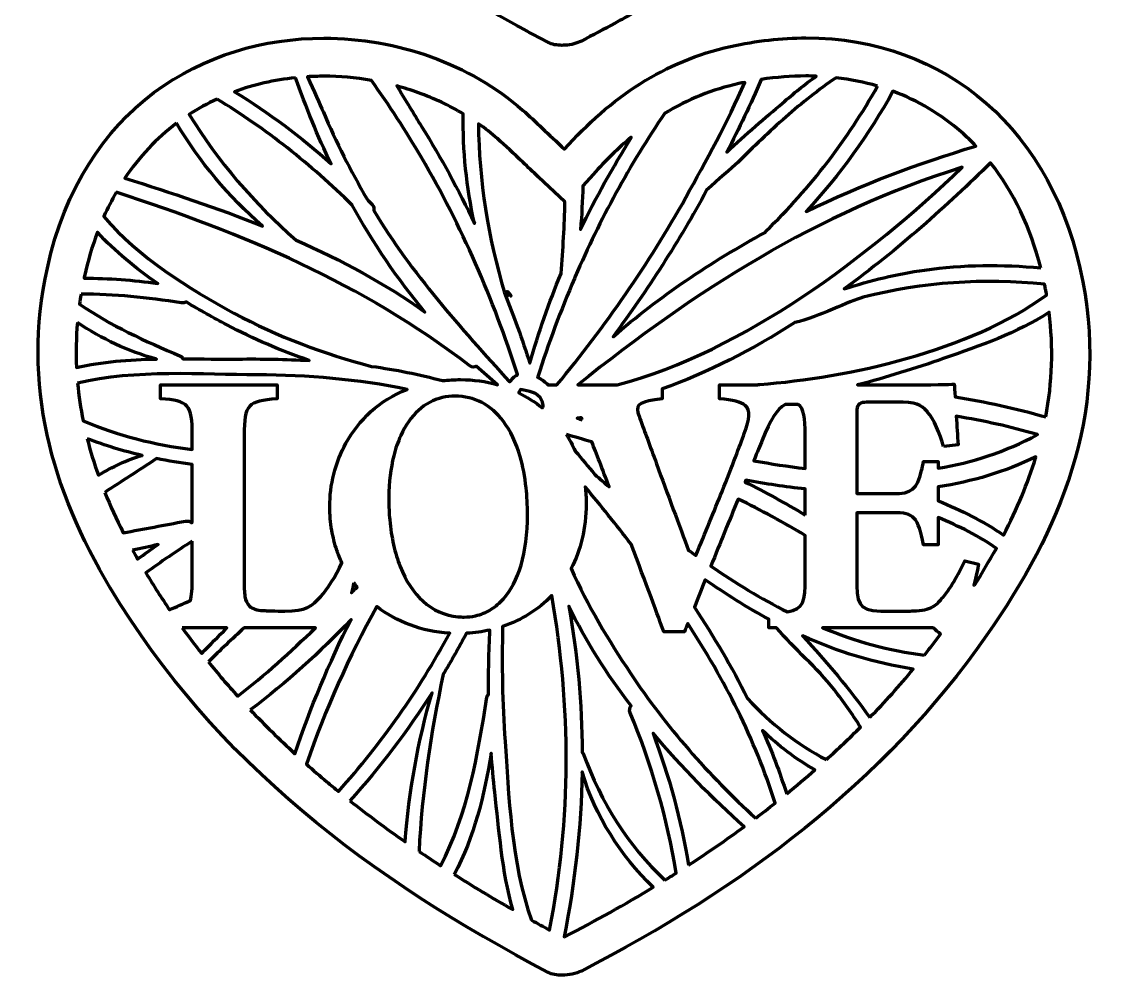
# Model space of a CAD drawing. Extents: x -491 to 5386, y -726 to 879.
# Drawn here: x 2591 to 3508, y -726 to 78 of the extents above; entities that cross this region are included whole.
import ezdxf

# ---------------------------------------------------------------- set-up
doc = ezdxf.new("R2010")
doc.units = 0
doc.header["$MEASUREMENT"] = 0
doc.layers.add('Layer 1', color=7, linetype='Continuous', lineweight=0)

# ---------------------------------------------------------------- blocks, each defined once
blk = doc.blocks.new('Block_3')
at = {"layer": 'Layer 1', "color": 250, "lineweight": 70, "true_color": 0x231f20}
for points, knots in [([(3486.96, -141.17), (3462.78, -13.6), (3371.29, 64.76), (3253.1, 64.76), (3232.58, 64.76), (3211.27, 62.4), (3189.35, 57.52), (3133.85, 45.18), (3088.1, 14.6), (3049.29, -29.24), (3035.45, -16.28), (3024.93, -5.93), (3013.88, 3.82), (2969.84, 42.69), (2908.22, 64.51), (2846.12, 64.51), (2745.01, 64.51), (2642.61, 6.68), (2612.67, -129.48), (2591.04, -227.86), (2616.09, -316.24), (2665.84, -399.45), (2754.11, -547.12), (2886.35, -645.63), (3035.6, -724.11), (3038.7, -725.74), (3042.84, -726.47), (3047.17, -726.47), (3052.98, -726.47), (3059.13, -725.15), (3063.52, -722.88), (3198.11, -653.35), (3318.02, -565.18), (3405.7, -439.6), (3467.92, -350.49), (3508.37, -254.19), (3486.96, -141.17)], [0, 0, 0, 0, 1, 1, 1, 2, 2, 2, 3, 3, 3, 4, 4, 4, 5, 5, 5, 6, 6, 6, 7, 7, 7, 8, 8, 8, 9, 9, 9, 10, 10, 10, 11, 11, 11, 12, 12, 12, 12]), ([(2822.24, 31.14), (2830.92, 6.43), (2840.89, -17.96), (2852.21, -41.68), (2826.97, -18.85), (2799.67, 1.46), (2770.76, 19.31), (2787, 25.31), (2804.26, 29.28), (2822.24, 31.14)], [0, 0, 0, 0, 1, 1, 1, 2, 2, 2, 3, 3, 3, 3]), ([(2846.12, 32.37), (2859.45, 32.37), (2872.94, 31.19), (2886.22, 28.91), (2901.24, 7.82), (2915.38, -13.84), (2928.5, -36.21), (2962.46, -94.11), (2989.28, -155.52), (3009.58, -219.45), (3007.01, -221.04), (3004.8, -223.16), (3002.95, -225.67), (2961.27, -179.69), (2920.58, -134.4), (2888.26, -81.06), (2888.66, -79.36), (2888.38, -77.5), (2886.85, -75.83), (2885.45, -74.3), (2883.95, -72.89), (2882.54, -71.38), (2868.8, -47.7), (2856.45, -23.19), (2845.7, 2), (2842.76, 8.89), (2837.65, 19.69), (2832.23, 31.96), (2836.82, 32.23), (2841.45, 32.37), (2846.12, 32.37)], [0, 0, 0, 0, 1, 1, 1, 2, 2, 2, 3, 3, 3, 4, 4, 4, 5, 5, 5, 6, 6, 6, 7, 7, 7, 8, 8, 8, 9, 9, 9, 10, 10, 10, 10]), ([(3313.66, 24.07), (3288.19, -20.84), (3257.34, -61.7), (3219.39, -98.37), (3219.02, -98.73), (3218.86, -99.14), (3218.6, -99.53), (3172.69, -124.44), (3129.21, -153.69), (3090.24, -187.52), (3119.36, -148.15), (3145.92, -106.98), (3169.3, -63.75), (3178.96, -54.44), (3190.41, -45.58), (3195.63, -40.39), (3208.81, -27.29), (3222.12, -14.31), (3236.11, -2.06), (3249.65, 9.81), (3263.76, 21.01), (3278.52, 31.18), (3290.63, 29.8), (3302.37, 27.42), (3313.66, 24.07)], [0, 0, 0, 0, 1, 1, 1, 2, 2, 2, 3, 3, 3, 4, 4, 4, 5, 5, 5, 6, 6, 6, 7, 7, 7, 8, 8, 8, 8]), ([(3253.1, 32.62), (3256.01, 32.62), (3258.91, 32.56), (3261.79, 32.45), (3252.07, 25.32), (3242.59, 17.75), (3233.32, 9.7), (3219.33, -2.43), (3202.1, -16.46), (3186.3, -31.66), (3196.57, -11.76), (3206.52, 8.74), (3215.28, 29.67), (3228.11, 31.61), (3240.77, 32.62), (3253.1, 32.62)], [0, 0, 0, 0, 1, 1, 1, 2, 2, 2, 3, 3, 3, 4, 4, 4, 5, 5, 5, 5]), ([(2925.9, 18.5), (2939.21, 13.71), (2951.92, 7.7), (2963.69, 0.69), (2963.41, -30.26), (2966.49, -61.24), (2973.22, -91.81), (2959.85, -63.81), (2945.09, -36.46), (2928.59, -9.96), (2922.13, 0.42), (2915.13, 12.11), (2907.61, 24.21), (2913.81, 22.55), (2919.92, 20.65), (2925.9, 18.5)], [0, 0, 0, 0, 1, 1, 1, 2, 2, 2, 3, 3, 3, 4, 4, 4, 5, 5, 5, 5]), ([(3196.33, 26.15), (3198.04, 26.53), (3199.75, 26.87), (3201.45, 27.22), (3186.74, -6.58), (3168.89, -39.23), (3151.72, -69.98), (3120.4, -126.08), (3083.69, -178.64), (3042.84, -228.12), (3042.84, -228.12), (3035.69, -228.12), (3035.69, -228.12), (3035.69, -228.12), (3035.69, -228.3), (3035.69, -228.3), (3033.02, -225.58), (3029.9, -223.26), (3026.6, -221.75), (3026.64, -221.64), (3026.72, -221.58), (3026.76, -221.46), (3035.74, -193.05), (3046.1, -165.32), (3057.7, -138.28), (3058.02, -137.81), (3058.21, -137.24), (3058.4, -136.66), (3079.29, -88.24), (3104.44, -42.15), (3133.96, 1.1), (3153.57, 12.94), (3174.27, 21.25), (3196.33, 26.15)], [0, 0, 0, 0, 1, 1, 1, 2, 2, 2, 3, 3, 3, 4, 4, 4, 5, 5, 5, 6, 6, 6, 7, 7, 7, 8, 8, 8, 9, 9, 9, 10, 10, 10, 11, 11, 11, 11]), ([(3384.14, -14.57), (3388.48, -18.37), (3392.66, -22.38), (3396.67, -26.58), (3348.33, -40.85), (3299.88, -59.22), (3253.29, -81.78), (3281.7, -50.84), (3306.41, -16.97), (3326.56, 19.75), (3347.71, 11.83), (3367.09, 0.33), (3384.14, -14.57)], [0, 0, 0, 0, 1, 1, 1, 2, 2, 2, 3, 3, 3, 4, 4, 4, 4]), ([(2755.94, 13.15), (2797.26, -12), (2835.01, -42.02), (2870.02, -76.31), (2887.72, -108.36), (2908.08, -138.82), (2931.41, -166.68), (2897.81, -142.52), (2860.98, -122.82), (2822.61, -105.92), (2787.17, -74.64), (2756.71, -39.63), (2732.51, 0.2), (2739.99, 5.05), (2747.81, 9.37), (2755.94, 13.15)], [0, 0, 0, 0, 1, 1, 1, 2, 2, 2, 3, 3, 3, 4, 4, 4, 5, 5, 5, 5]), ([(2721.74, -7.33), (2741.35, -39.87), (2765.6, -69.26), (2794.35, -94.1), (2756.14, -78.81), (2716.88, -65.83), (2678.13, -53.67), (2690.21, -35.6), (2704.86, -20.03), (2721.74, -7.33)], [0, 0, 0, 0, 1, 1, 1, 2, 2, 2, 3, 3, 3, 3]), ([(2992.62, -20.27), (2999.54, -26.38), (3006.36, -32.86), (3014.26, -40.36), (3018.37, -44.26), (3022.62, -48.3), (3027.32, -52.7), (3027.32, -52.7), (3049.64, -73.59), (3049.64, -73.59), (3049.2, -93.58), (3048.12, -113.7), (3046.38, -134), (3036.26, -158.66), (3027.42, -183.93), (3020.02, -209.81), (3013.55, -189.74), (3006.41, -169.95), (2998.7, -150.41), (2984.7, -103.59), (2977.06, -55.53), (2976.65, -7.71), (2982.27, -11.67), (2987.62, -15.86), (2992.62, -20.27)], [0, 0, 0, 0, 1, 1, 1, 2, 2, 2, 3, 3, 3, 4, 4, 4, 5, 5, 5, 6, 6, 6, 7, 7, 7, 8, 8, 8, 8]), ([(3073.35, -50.54), (3083.81, -38.72), (3094.58, -28.24), (3105.69, -19.05), (3105.69, -19.21), (3105.71, -19.37), (3105.7, -19.54), (3089.99, -44.52), (3075.55, -70.28), (3062.85, -96.95), (3063.82, -84.74), (3064.45, -72.49), (3064.78, -60.22), (3064.78, -60.22), (3073.35, -50.54), (3073.35, -50.54)], [0, 0, 0, 0, 1, 1, 1, 2, 2, 2, 3, 3, 3, 4, 4, 4, 5, 5, 5, 5]), ([(3093.87, -228.12), (3093.87, -228.12), (3060.51, -228.12), (3060.51, -228.12), (3160.09, -148.16), (3262.22, -83.06), (3385.04, -44.47), (3305.63, -120.25), (3202.01, -199.2), (3093.87, -228.12)], [0, 0, 0, 0, 1, 1, 1, 2, 2, 2, 3, 3, 3, 3]), ([(3451.43, -129.39), (3418.74, -126.36), (3385.94, -126.5), (3353.18, -131.18), (3330.15, -134.47), (3307.38, -139.86), (3285.3, -147.17), (3330.9, -113.9), (3372.83, -76.5), (3408.88, -40.65), (3428.33, -65.29), (3442.74, -95.32), (3451.43, -129.39)], [0, 0, 0, 0, 1, 1, 1, 2, 2, 2, 3, 3, 3, 4, 4, 4, 4]), ([(2670.83, -65.42), (2777.87, -100.5), (2878.23, -142.09), (2969.36, -212.1), (2971.19, -213.5), (2973.2, -213.29), (2974.8, -212.27), (2980.63, -217.62), (2986.56, -222.88), (2992.65, -227.95), (2982.81, -225.17), (2972.36, -223.71), (2961.54, -223.71), (2956.27, -223.71), (2951.18, -224), (2946.27, -224.55), (2926.59, -219.23), (2906.6, -215.26), (2886.4, -212.48), (2846.19, -202.04), (2807.21, -187.49), (2770.19, -167.54), (2732.06, -146.99), (2689.79, -120.63), (2660.38, -85.99), (2663.56, -78.84), (2667.05, -71.99), (2670.83, -65.42)], [0, 0, 0, 0, 1, 1, 1, 2, 2, 2, 3, 3, 3, 4, 4, 4, 5, 5, 5, 6, 6, 6, 7, 7, 7, 8, 8, 8, 9, 9, 9, 9]), ([(2644.06, -136.38), (2646.91, -123.39), (2650.55, -111.01), (2654.94, -99.3), (2669.83, -115.51), (2687.43, -129.89), (2705.9, -142.65), (2685.34, -139.45), (2664.51, -138.09), (2643.69, -138.14), (2643.82, -137.55), (2643.93, -136.97), (2644.06, -136.38)], [0, 0, 0, 0, 1, 1, 1, 2, 2, 2, 3, 3, 3, 4, 4, 4, 4]), ([(3455.38, -147.15), (3455.71, -148.88), (3456.02, -150.62), (3456.31, -152.35), (3391.18, -199.62), (3288.93, -222.18), (3214.06, -227.75), (3213.41, -227.8), (3212.82, -227.93), (3212.27, -228.12), (3212.27, -228.12), (3180.22, -228.12), (3180.22, -228.12), (3180.22, -228.12), (3180.22, -231.34), (3180.22, -231.34), (3180.22, -231.34), (3180.22, -239.8), (3180.22, -239.8), (3191.4, -241), (3198.25, -242.54), (3201.84, -245.55), (3206.78, -249.67), (3205.6, -256.56), (3201.04, -269.14), (3199.16, -274.46), (3196.62, -281.29), (3193.56, -289.27), (3190.32, -297.71), (3186.51, -307.44), (3182.27, -318.05), (3175.69, -334.52), (3168.1, -353.09), (3160.11, -372.21), (3158.08, -370.75), (3156.05, -369.28), (3154.04, -367.8), (3146.64, -348.24), (3136.04, -319.43), (3127, -294.81), (3124.24, -287.28), (3121.62, -280.14), (3119.29, -273.79), (3117.12, -267.89), (3115.2, -262.66), (3113.64, -258.42), (3112.59, -255.68), (3111.77, -253.42), (3111.32, -251.52), (3109.57, -244.22), (3113.34, -242.3), (3131.62, -239.8), (3131.62, -239.8), (3131.75, -234.91), (3131.75, -234.91), (3131.75, -234.91), (3131.85, -231.49), (3131.85, -231.49), (3170.29, -217.84), (3207.91, -198.36), (3243.79, -175.54), (3263.51, -170.91), (3290.07, -157.12), (3301.5, -154.21), (3352, -141.32), (3403.23, -137.93), (3454.59, -143.17), (3454.86, -144.49), (3455.13, -145.82), (3455.38, -147.15)], [0, 0, 0, 0, 1, 1, 1, 2, 2, 2, 3, 3, 3, 4, 4, 4, 5, 5, 5, 6, 6, 6, 7, 7, 7, 8, 8, 8, 9, 9, 9, 10, 10, 10, 11, 11, 11, 12, 12, 12, 13, 13, 13, 14, 14, 14, 15, 15, 15, 16, 16, 16, 17, 17, 17, 18, 18, 18, 19, 19, 19, 20, 20, 20, 21, 21, 21, 22, 22, 22, 23, 23, 23, 23]), ([(2641.11, -151.56), (2669.35, -151.55), (2697.12, -154.38), (2725.51, -158.93), (2727.17, -159.2), (2728.61, -158.8), (2729.82, -158.11), (2741.38, -165.1), (2752.96, -171.55), (2764.16, -177.45), (2786.7, -189.33), (2809.97, -199.38), (2833.82, -207.55), (2813.8, -206.46), (2793.71, -206.13), (2773.67, -206.33), (2759.02, -206.48), (2743.21, -206.15), (2726.94, -206.1), (2726.63, -205.15), (2726.01, -204.28), (2725.03, -203.86), (2694.88, -191.07), (2666.27, -178.03), (2639.79, -160.1), (2640.19, -157.26), (2640.63, -154.41), (2641.11, -151.56)], [0, 0, 0, 0, 1, 1, 1, 2, 2, 2, 3, 3, 3, 4, 4, 4, 5, 5, 5, 6, 6, 6, 7, 7, 7, 8, 8, 8, 9, 9, 9, 9]), ([(3003.45, -153.21), (3003.85, -153.6), (3004.44, -153.03), (3004.07, -152.61), (3004.07, -152.61), (3001.18, -149.37), (3001.18, -149.37), (3000.67, -148.79), (2999.75, -149.67), (3000.31, -150.21), (3000.31, -150.21), (3003.45, -153.21), (3003.45, -153.21)], [0, 0, 0, 0, 1, 1, 1, 2, 2, 2, 3, 3, 3, 4, 4, 4, 4]), ([(3455.6, -255.2), (3430.26, -247.84), (3404.72, -242.32), (3379.02, -238.29), (3378.71, -233.2), (3378.48, -229.31), (3378.38, -227.49), (3373.96, -227.81), (3362.92, -228.12), (3329.79, -228.12), (3329.79, -228.12), (3296.75, -228.12), (3296.75, -228.12), (3321.12, -221.96), (3345.16, -214.19), (3369.11, -205.91), (3400.43, -195.09), (3431.19, -184.38), (3458.45, -166.88), (3462.09, -196.52), (3461.15, -225.75), (3455.6, -255.2)], [0, 0, 0, 0, 1, 1, 1, 2, 2, 2, 3, 3, 3, 4, 4, 4, 5, 5, 5, 6, 6, 6, 7, 7, 7, 7]), ([(2638.04, -175.54), (2658.61, -189.22), (2680.94, -200.12), (2704.79, -206.3), (2681.93, -206.82), (2658.82, -208.54), (2637.28, -213.5), (2636.7, -200.86), (2636.94, -188.23), (2638.04, -175.54)], [0, 0, 0, 0, 1, 1, 1, 2, 2, 2, 3, 3, 3, 3]), ([(2638.21, -226.71), (2686.44, -214.84), (2744.89, -219.54), (2789.6, -219.68), (2832.82, -219.82), (2874.94, -223.45), (2916.34, -231.89), (2892.99, -241.16), (2875.68, -257.57), (2864.78, -277.28), (2860.22, -285.54), (2856.77, -294.38), (2854.48, -303.52), (2852.23, -312.48), (2851.1, -321.73), (2851.1, -330.99), (2851.1, -337.86), (2851.69, -344.53), (2852.81, -350.97), (2853.81, -356.73), (2855.24, -362.29), (2857.08, -367.65), (2858.33, -371.3), (2859.77, -374.86), (2861.39, -378.3), (2855.9, -389.81), (2848.85, -401.13), (2843.53, -406.72), (2835.95, -415.24), (2831.22, -419.03), (2813.23, -419.03), (2811.97, -419.03), (2797.46, -419.03), (2796.82, -418.71), (2796.22, -418.7), (2795.63, -418.68), (2795.07, -418.65), (2789.39, -418.35), (2785.69, -417.12), (2783.29, -414.86), (2781.23, -412.92), (2780.11, -410.23), (2779.52, -406.74), (2778.9, -403.1), (2778.84, -398.59), (2778.84, -393.16), (2778.84, -393.16), (2778.84, -389.25), (2778.84, -389.25), (2778.84, -389.25), (2778.84, -335.1), (2778.84, -335.1), (2778.84, -335.1), (2778.84, -319.79), (2778.84, -319.79), (2778.84, -319.79), (2778.84, -298.14), (2778.84, -298.14), (2778.84, -298.14), (2778.84, -285.44), (2778.84, -285.44), (2778.84, -285.44), (2778.84, -270.72), (2778.84, -270.72), (2778.84, -244.21), (2781.99, -242.01), (2806.61, -239.8), (2806.61, -239.8), (2806.61, -228.12), (2806.61, -228.12), (2806.61, -228.12), (2708.15, -228.12), (2708.15, -228.12), (2708.15, -228.12), (2708.15, -239.8), (2708.15, -239.8), (2731.82, -241.69), (2734.98, -244.21), (2734.98, -270.72), (2734.98, -270.72), (2734.98, -282.65), (2734.98, -282.65), (2703.19, -278.8), (2672.34, -270.94), (2642.93, -258.6), (2640.76, -247.93), (2639.19, -237.31), (2638.21, -226.71)], [0, 0, 0, 0, 1, 1, 1, 2, 2, 2, 3, 3, 3, 4, 4, 4, 5, 5, 5, 6, 6, 6, 7, 7, 7, 8, 8, 8, 9, 9, 9, 10, 10, 10, 11, 11, 11, 12, 12, 12, 13, 13, 13, 14, 14, 14, 15, 15, 15, 16, 16, 16, 17, 17, 17, 18, 18, 18, 19, 19, 19, 20, 20, 20, 21, 21, 21, 22, 22, 22, 23, 23, 23, 24, 24, 24, 25, 25, 25, 26, 26, 26, 27, 27, 27, 28, 28, 28, 29, 29, 29, 29]), ([(3018.03, -337.3), (3018.03, -370.73), (3010.19, -394.52), (2997.78, -408.64), (2994.61, -412.25), (2991.15, -415.23), (2987.44, -417.57), (2983.25, -420.21), (2978.76, -422.04), (2974.03, -423.07), (2971.01, -423.73), (2967.89, -424.08), (2964.7, -424.08), (2962.98, -424.08), (2961.29, -424), (2959.64, -423.85), (2936.3, -421.77), (2919.95, -405.27), (2910.54, -381.45), (2908.3, -375.78), (2906.45, -369.69), (2905, -363.27), (2903.46, -356.52), (2902.37, -349.41), (2901.71, -342.05), (2901.21, -336.49), (2900.96, -330.79), (2900.96, -325), (2900.96, -324.44), (2900.97, -323.91), (2900.98, -323.36), (2901.09, -310.21), (2902.52, -298.42), (2905.08, -288.11), (2906.64, -281.84), (2908.62, -276.13), (2910.97, -270.97), (2918.97, -253.37), (2931.28, -242.37), (2946.09, -238.85), (2949.53, -238.02), (2953.11, -237.59), (2956.81, -237.59), (2973.24, -237.59), (2987.24, -245.11), (2997.7, -259.03), (3003.59, -266.88), (3008.36, -276.77), (3011.79, -288.5), (3014.13, -296.54), (3015.87, -305.42), (3016.9, -315.12), (3017.64, -322.11), (3018.03, -329.51), (3018.03, -337.3)], [0, 0, 0, 0, 1, 1, 1, 2, 2, 2, 3, 3, 3, 4, 4, 4, 5, 5, 5, 6, 6, 6, 7, 7, 7, 8, 8, 8, 9, 9, 9, 10, 10, 10, 11, 11, 11, 12, 12, 12, 13, 13, 13, 14, 14, 14, 15, 15, 15, 16, 16, 16, 17, 17, 17, 18, 18, 18, 18]), ([(3030.94, -246.84), (3030.74, -247.07), (3030.61, -247.31), (3030.53, -247.54), (3024.45, -242.57), (3017.77, -238.3), (3010.62, -234.8), (3010.92, -234.2), (3011.24, -233.6), (3011.58, -233.02), (3011.65, -232.91), (3011.92, -232.52), (3012.26, -232.05), (3019.24, -233.84), (3026.48, -233.67), (3030.24, -241.46), (3031.06, -243.16), (3031.31, -244.87), (3031.23, -246.52), (3031.13, -246.63), (3031.03, -246.74), (3030.94, -246.84)], [0, 0, 0, 0, 1, 1, 1, 2, 2, 2, 3, 3, 3, 4, 4, 4, 5, 5, 5, 6, 6, 6, 7, 7, 7, 7]), ([(3216.19, -274.82), (3223.26, -257.16), (3228.35, -248.92), (3235.61, -244.68), (3239.3, -244.64), (3243, -244.61), (3246.69, -244.61), (3251.32, -248.42), (3252.48, -255.62), (3252.48, -270.41), (3252.48, -270.41), (3252.48, -298.78), (3252.48, -298.78), (3238.06, -297.02), (3223.6, -294.75), (3209.13, -292.16), (3212.07, -284.99), (3214.48, -279.08), (3216.19, -274.82)], [0, 0, 0, 0, 1, 1, 1, 2, 2, 2, 3, 3, 3, 4, 4, 4, 5, 5, 5, 6, 6, 6, 6]), ([(3369.23, -280.19), (3369.23, -280.19), (3381.54, -278.61), (3381.54, -278.61), (3381.05, -271.04), (3380.51, -262.53), (3380.02, -254.61), (3402.99, -258.42), (3425.84, -263.48), (3448.56, -270.04), (3421.24, -284.84), (3393.25, -293.74), (3364.81, -298.41), (3364.81, -298.41), (3364.81, -292.81), (3364.81, -292.81), (3364.81, -292.81), (3352.51, -292.81), (3352.51, -292.81), (3351.92, -295.6), (3351.35, -298.12), (3350.78, -300.38), (3346.76, -316.32), (3342.42, -319.95), (3326.95, -319.95), (3326.95, -319.95), (3315.76, -319.95), (3315.76, -319.95), (3315.76, -319.95), (3296.02, -319.95), (3296.02, -319.95), (3296.02, -319.95), (3296.02, -318.76), (3296.02, -318.76), (3296.02, -318.76), (3296.02, -302.33), (3296.02, -302.33), (3296.02, -302.33), (3296.02, -254), (3296.02, -254), (3296.02, -250.07), (3296.2, -247.49), (3297, -245.81), (3298.39, -242.9), (3301.68, -242.64), (3309.28, -242.64), (3309.28, -242.64), (3329.79, -242.64), (3329.79, -242.64), (3345.88, -242.64), (3349.98, -244.53), (3355.66, -250.84), (3355.72, -250.9), (3355.78, -250.98), (3355.84, -251.04), (3361.14, -256.81), (3366.42, -269.57), (3369.23, -280.19)], [0, 0, 0, 0, 1, 1, 1, 2, 2, 2, 3, 3, 3, 4, 4, 4, 5, 5, 5, 6, 6, 6, 7, 7, 7, 8, 8, 8, 9, 9, 9, 10, 10, 10, 11, 11, 11, 12, 12, 12, 13, 13, 13, 14, 14, 14, 15, 15, 15, 16, 16, 16, 17, 17, 17, 18, 18, 18, 19, 19, 19, 19]), ([(3064.33, -257.53), (3062.86, -257.13), (3061.39, -256.73), (3059.92, -256.34), (3061.11, -256.22), (3062.31, -256.1), (3063.51, -255.98), (3063.78, -256.48), (3064.05, -257), (3064.33, -257.53)], [0, 0, 0, 0, 1, 1, 1, 2, 2, 2, 3, 3, 3, 3]), ([(2646.33, -273.57), (2661.45, -279.33), (2676.92, -284.03), (2692.66, -287.72), (2679.89, -291.42), (2667.52, -297.25), (2655.74, -304.48), (2652.05, -294.13), (2648.92, -283.83), (2646.33, -273.57)], [0, 0, 0, 0, 1, 1, 1, 2, 2, 2, 3, 3, 3, 3]), ([(3050.83, -270.11), (3058.06, -272.08), (3065.26, -274.15), (3072.41, -276.31), (3076.19, -285.96), (3081.34, -299.3), (3087.07, -314.26), (3082.98, -310.78), (3078.9, -307.28), (3074.84, -303.77), (3069.38, -297.14), (3063.89, -290.55), (3058.38, -283.97), (3056.2, -279.11), (3053.68, -274.48), (3050.83, -270.11)], [0, 0, 0, 0, 1, 1, 1, 2, 2, 2, 3, 3, 3, 4, 4, 4, 5, 5, 5, 5]), ([(2661.2, -318.87), (2675.28, -309.47), (2689.87, -300.41), (2704.71, -290.36), (2714.71, -292.36), (2724.81, -293.97), (2734.98, -295.2), (2734.98, -295.2), (2734.98, -344.11), (2734.98, -344.11), (2734.76, -344.24), (2734.54, -344.37), (2734.33, -344.5), (2733.11, -343.41), (2731.4, -342.78), (2729.17, -343.19), (2711.48, -346.43), (2694.12, -349.85), (2676.76, -352.92), (2670.9, -341.44), (2665.73, -330.11), (2661.2, -318.87)], [0, 0, 0, 0, 1, 1, 1, 2, 2, 2, 3, 3, 3, 4, 4, 4, 5, 5, 5, 6, 6, 6, 7, 7, 7, 7]), ([(3446.98, -289.88), (3440.44, -311.1), (3431.46, -332.68), (3419.89, -354.97), (3403.28, -343.27), (3384.05, -334.08), (3364.81, -325.97), (3364.81, -325.97), (3364.81, -314.31), (3364.81, -314.31), (3393.4, -309.75), (3421.12, -301.59), (3447.3, -288.82), (3447.19, -289.17), (3447.09, -289.53), (3446.98, -289.88)], [0, 0, 0, 0, 1, 1, 1, 2, 2, 2, 3, 3, 3, 4, 4, 4, 5, 5, 5, 5]), ([(3252.48, -337.99), (3235.93, -328.07), (3219.02, -318.77), (3201.77, -310.12), (3201.98, -309.61), (3202.19, -309.09), (3202.4, -308.58), (3219.03, -311.73), (3235.76, -314.25), (3252.48, -316.01), (3252.48, -316.01), (3252.48, -337.99), (3252.48, -337.99)], [0, 0, 0, 0, 1, 1, 1, 2, 2, 2, 3, 3, 3, 4, 4, 4, 4]), ([(3210.74, -593.82), (3170.74, -557.4), (3135.03, -516.65), (3104.92, -471.39), (3086.72, -444.03), (3068.58, -414.36), (3054.88, -383.14), (3062.98, -367.64), (3067.57, -349.25), (3067.57, -328.47), (3067.57, -323.55), (3067.27, -318.75), (3066.69, -314.09), (3079.86, -330.03), (3092.84, -346.15), (3105.44, -362.52), (3117.67, -394.78), (3129.02, -425.07), (3133.2, -436.7), (3133.2, -436.7), (3150.55, -436.7), (3150.55, -436.7), (3151.47, -434.37), (3152.41, -432), (3153.36, -429.61), (3184.24, -476.93), (3210.2, -526.95), (3227, -581.24), (3221.66, -585.47), (3216.24, -589.66), (3210.74, -593.82)], [0, 0, 0, 0, 1, 1, 1, 2, 2, 2, 3, 3, 3, 4, 4, 4, 5, 5, 5, 6, 6, 6, 7, 7, 7, 8, 8, 8, 9, 9, 9, 10, 10, 10, 10]), ([(3252.48, -390.95), (3252.48, -411.43), (3251.33, -417.02), (3237.57, -419.82), (3215.23, -408.62), (3193.7, -395.5), (3172.79, -381.13), (3180.82, -361.3), (3188.83, -341.71), (3195.87, -324.52), (3215.17, -333.95), (3234.04, -344.16), (3252.48, -355.14), (3252.48, -355.14), (3252.48, -390.95), (3252.48, -390.95)], [0, 0, 0, 0, 1, 1, 1, 2, 2, 2, 3, 3, 3, 4, 4, 4, 5, 5, 5, 5]), ([(3395.44, -397.13), (3395.28, -397.11), (3395.13, -397.09), (3394.97, -397.07), (3396.81, -389.36), (3398.32, -382.66), (3398.89, -379.59), (3398.89, -379.59), (3387.22, -376.75), (3387.22, -376.75), (3384.49, -382.53), (3381.4, -388.6), (3377.89, -394.39), (3375.91, -397.66), (3373.8, -400.84), (3371.54, -403.85), (3370.39, -405.38), (3369.2, -406.88), (3367.97, -408.3), (3365.29, -411.59), (3362.94, -413.93), (3360.05, -415.58), (3356.21, -417.76), (3351.42, -418.7), (3343.65, -418.96), (3342.09, -419.01), (3340.43, -419.03), (3338.62, -419.03), (3338.62, -419.03), (3316.22, -419.03), (3316.22, -419.03), (3296.65, -418.71), (3296.02, -412.09), (3296.02, -390.32), (3296.02, -390.32), (3296.02, -383.12), (3296.02, -383.12), (3296.02, -383.12), (3296.02, -366.1), (3296.02, -366.1), (3296.02, -366.1), (3296.02, -336.04), (3296.02, -336.04), (3296.02, -336.04), (3326.63, -336.04), (3326.63, -336.04), (3344.93, -336.04), (3347.46, -339.83), (3352.51, -363.18), (3352.51, -363.18), (3364.81, -363.18), (3364.81, -363.18), (3364.81, -363.18), (3364.81, -340.06), (3364.81, -340.06), (3382.11, -347.41), (3399.19, -355.64), (3413.93, -366.11), (3408.31, -376.28), (3402.14, -386.62), (3395.44, -397.13)], [0, 0, 0, 0, 1, 1, 1, 2, 2, 2, 3, 3, 3, 4, 4, 4, 5, 5, 5, 6, 6, 6, 7, 7, 7, 8, 8, 8, 9, 9, 9, 10, 10, 10, 11, 11, 11, 12, 12, 12, 13, 13, 13, 14, 14, 14, 15, 15, 15, 16, 16, 16, 17, 17, 17, 18, 18, 18, 19, 19, 19, 20, 20, 20, 20]), ([(2684.63, -367.71), (2691.91, -366.32), (2699.12, -364.71), (2706.21, -362.83), (2700.36, -366.86), (2694.59, -371), (2688.88, -375.22), (2687.43, -372.71), (2686.01, -370.21), (2684.63, -367.71)], [0, 0, 0, 0, 1, 1, 1, 2, 2, 2, 3, 3, 3, 3]), ([(2734.98, -360.11), (2734.98, -360.11), (2734.98, -390.95), (2734.98, -390.95), (2734.98, -399.83), (2734.69, -405.97), (2733.27, -410.3), (2727.45, -412.86), (2721.63, -415.39), (2715.77, -417.88), (2708.84, -407.74), (2702.19, -397.42), (2695.8, -386.89), (2708.49, -377.48), (2721.55, -368.55), (2734.98, -360.11)], [0, 0, 0, 0, 1, 1, 1, 2, 2, 2, 3, 3, 3, 4, 4, 4, 5, 5, 5, 5]), ([(3270.43, -544.46), (3245.56, -531.46), (3223.31, -514.03), (3203.87, -492.89), (3190.56, -466.29), (3175.38, -440.62), (3158.9, -415.67), (3161.93, -408.07), (3165.04, -400.33), (3168.17, -392.55), (3185.51, -404.78), (3203.4, -416.04), (3221.87, -426), (3221.87, -426), (3221.87, -433.23), (3221.87, -433.23), (3221.87, -433.23), (3228.38, -433.23), (3228.38, -433.23), (3243.6, -451.26), (3262.28, -466.68), (3276.91, -485.35), (3284.92, -495.57), (3292.31, -506.14), (3299.17, -517.02), (3289.91, -526.33), (3280.34, -535.47), (3270.43, -544.46)], [0, 0, 0, 0, 1, 1, 1, 2, 2, 2, 3, 3, 3, 4, 4, 4, 5, 5, 5, 6, 6, 6, 7, 7, 7, 8, 8, 8, 9, 9, 9, 9]), ([(2871.46, -395.25), (2872.36, -396.46), (2873.27, -397.66), (2874.22, -398.83), (2872.61, -400.41), (2871, -401.99), (2869.39, -403.57), (2870.1, -400.77), (2870.8, -397.96), (2871.46, -395.25)], [0, 0, 0, 0, 1, 1, 1, 2, 2, 2, 3, 3, 3, 3]), ([(3021.51, -679.99), (3004.23, -633.11), (3002.11, -571.36), (2999.07, -529.06), (2996.75, -496.72), (2996.3, -464.4), (2997.05, -432.08), (3013.01, -426.74), (3027.17, -417.87), (3038.54, -405.97), (3054.85, -500.11), (3055.23, -593.95), (3036.68, -688.27), (3031.56, -685.51), (3026.5, -682.75), (3021.51, -679.99)], [0, 0, 0, 0, 1, 1, 1, 2, 2, 2, 3, 3, 3, 4, 4, 4, 5, 5, 5, 5]), ([(2848.57, -563.15), (2842.73, -558.23), (2837.02, -553.28), (2831.4, -548.28), (2847.34, -501.78), (2867.35, -457.65), (2890.87, -415.23), (2907.52, -428.2), (2928.55, -436.3), (2952.34, -437.73), (2926.44, -485.63), (2894.96, -530.39), (2858.44, -571.34), (2855.12, -568.62), (2851.82, -565.89), (2848.57, -563.15)], [0, 0, 0, 0, 1, 1, 1, 2, 2, 2, 3, 3, 3, 4, 4, 4, 5, 5, 5, 5]), ([(3134.12, -646.15), (3102.6, -616.8), (3080.25, -580.85), (3065.11, -539.42), (3064.93, -538.92), (3064.56, -538.7), (3064.24, -538.41), (3064.02, -497.1), (3060.37, -455.83), (3052.94, -415.04), (3066.95, -444.18), (3085.09, -472.37), (3105.43, -498.98), (3104.31, -500.57), (3103.79, -502.63), (3104.72, -504.85), (3123, -548.67), (3136.02, -593.67), (3143.6, -640.21), (3140.46, -642.2), (3137.3, -644.18), (3134.12, -646.15)], [0, 0, 0, 0, 1, 1, 1, 2, 2, 2, 3, 3, 3, 4, 4, 4, 5, 5, 5, 6, 6, 6, 7, 7, 7, 7]), ([(2784.02, -502.35), (2814.57, -479.83), (2842.77, -453.78), (2869.05, -426.29), (2850.46, -462.8), (2834.69, -500.79), (2821.68, -539.47), (2808.51, -527.36), (2795.97, -514.99), (2784.02, -502.35)], [0, 0, 0, 0, 1, 1, 1, 2, 2, 2, 3, 3, 3, 3]), ([(2726.6, -433.23), (2726.6, -433.23), (2764.27, -433.23), (2764.27, -433.23), (2757.07, -440.38), (2749.98, -447.62), (2742.98, -454.9), (2737.36, -447.77), (2731.91, -440.55), (2726.6, -433.23)], [0, 0, 0, 0, 1, 1, 1, 2, 2, 2, 3, 3, 3, 3]), ([(2748.67, -462.02), (2758.39, -452.17), (2768.56, -442.6), (2778.84, -433.23), (2778.84, -433.23), (2839.01, -433.23), (2839.01, -433.23), (2817.86, -453.56), (2796.37, -473.2), (2773.42, -490.89), (2764.85, -481.43), (2756.61, -471.81), (2748.67, -462.02)], [0, 0, 0, 0, 1, 1, 1, 2, 2, 2, 3, 3, 3, 4, 4, 4, 4]), ([(2926.44, -621.9), (2929.04, -571.68), (2936.22, -521.96), (2946.9, -472.45), (2953.72, -461.08), (2960.24, -449.52), (2966.45, -437.79), (2973.27, -437.43), (2979.9, -436.52), (2986.31, -435.07), (2985.35, -453.16), (2985, -471.28), (2985.24, -489.4), (2984.51, -489.97), (2983.92, -490.73), (2983.74, -491.86), (2976.11, -540.53), (2967.5, -590.67), (2944.68, -634.01), (2938.5, -629.99), (2932.42, -625.96), (2926.44, -621.9)], [0, 0, 0, 0, 1, 1, 1, 2, 2, 2, 3, 3, 3, 4, 4, 4, 5, 5, 5, 6, 6, 6, 7, 7, 7, 7]), ([(3307.04, -508.99), (3290.01, -484.64), (3270.73, -462.55), (3250.23, -439.95), (3279.93, -453.28), (3311.05, -463.08), (3343.7, -468.03), (3332.07, -482.06), (3319.87, -495.69), (3307.04, -508.99)], [0, 0, 0, 0, 1, 1, 1, 2, 2, 2, 3, 3, 3, 3]), ([(3353.25, -456.24), (3323.09, -452.46), (3294.45, -444.41), (3267.04, -433.23), (3267.04, -433.23), (3360.61, -433.23), (3360.61, -433.23), (3362.67, -435.02), (3364.74, -436.81), (3366.79, -438.62), (3362.37, -444.57), (3357.85, -450.44), (3353.25, -456.24)], [0, 0, 0, 0, 1, 1, 1, 2, 2, 2, 3, 3, 3, 4, 4, 4, 4]), ([(2868.17, -579.18), (2893.86, -550.67), (2916.98, -520.18), (2937.45, -488.01), (2925.42, -529.45), (2918.08, -571.28), (2914.69, -613.81), (2898.45, -602.46), (2882.97, -590.93), (2868.17, -579.18)], [0, 0, 0, 0, 1, 1, 1, 2, 2, 2, 3, 3, 3, 3]), ([(3154.03, -633.52), (3147.61, -595.46), (3137.67, -558.33), (3124, -522.16), (3148.36, -551.16), (3174.89, -577.81), (3200.93, -601.13), (3185.91, -612.17), (3170.3, -622.95), (3154.03, -633.52)], [0, 0, 0, 0, 1, 1, 1, 2, 2, 2, 3, 3, 3, 3]), ([(3236.85, -573.32), (3231.01, -555.02), (3224.16, -537.18), (3216.48, -519.75), (3229.74, -532.77), (3244.63, -543.93), (3260.74, -553.11), (3252.98, -559.93), (3245.02, -566.66), (3236.85, -573.32)], [0, 0, 0, 0, 1, 1, 1, 2, 2, 2, 3, 3, 3, 3]), ([(2956.13, -641.35), (2972.92, -609.81), (2981.62, -574.87), (2987.41, -538.91), (2988.22, -549.94), (2989.17, -560.97), (2990.42, -571.99), (2993.92, -602.95), (2996.51, -638.61), (3005.58, -671.04), (2988.41, -661.24), (2971.95, -651.36), (2956.13, -641.35)], [0, 0, 0, 0, 1, 1, 1, 2, 2, 2, 3, 3, 3, 4, 4, 4, 4]), ([(3049.26, -694.07), (3049.15, -694.1), (3049.01, -694.13), (3048.87, -694.15), (3058.15, -648.18), (3063.35, -601.54), (3064.15, -554.87), (3075.46, -592.38), (3096.39, -625.23), (3124.2, -652.23), (3100.61, -666.49), (3075.69, -680.4), (3049.26, -694.07)], [0, 0, 0, 0, 1, 1, 1, 2, 2, 2, 3, 3, 3, 4, 4, 4, 4])]:
    blk.add_open_spline(points, degree=3, knots=knots, dxfattribs=at)
blk = doc.blocks.new('Block_2')
at = {"layer": 'Layer 1', "color": 250, "lineweight": 70, "true_color": 0x231f20}
blk.add_open_spline([(3486.96, 643.77), (3475.64, 703.51), (3449.56, 752.45), (3412.89, 787.61), (3410.71, 789.69), (3408.49, 791.73), (3406.24, 793.72), (3385.49, 812.08), (3361.63, 826.25), (3335.35, 835.73), (3331.4, 837.16), (3327.39, 838.48), (3323.33, 839.69), (3322.97, 839.81), (3322.6, 839.91), (3322.23, 840.02), (3318.75, 841.05), (3315.23, 841.99), (3311.67, 842.85), (3294.58, 847), (3276.64, 849.31), (3258.02, 849.65), (3256.39, 849.68), (3254.75, 849.7), (3253.1, 849.7), (3250.74, 849.7), (3248.38, 849.67), (3246, 849.6), (3236.27, 849.35), (3226.36, 848.57), (3216.31, 847.24), (3212.05, 846.68), (3207.76, 846.02), (3203.44, 845.26), (3202.55, 845.11), (3201.65, 844.95), (3200.76, 844.78), (3198.21, 844.32), (3195.66, 843.82), (3193.1, 843.27), (3191.85, 843.02), (3190.6, 842.75), (3189.35, 842.47), (3156.43, 835.14), (3126.93, 821.4), (3100.28, 802.29), (3098.39, 800.93), (3096.51, 799.55), (3094.65, 798.13), (3094.24, 797.83), (3093.84, 797.52), (3093.44, 797.21), (3091.43, 795.67), (3089.43, 794.1), (3087.45, 792.49), (3074.01, 781.6), (3061.31, 769.29), (3049.29, 755.71), (3035.45, 768.66), (3024.93, 779.01), (3013.88, 788.76), (3003.21, 798.18), (2991.51, 806.6), (2979.01, 813.94), (2976.23, 815.58), (2973.41, 817.17), (2970.56, 818.7), (2960.23, 824.22), (2949.43, 829.04), (2938.28, 833.13), (2936.01, 833.97), (2933.72, 834.77), (2931.42, 835.54), (2928.51, 836.52), (2925.59, 837.44), (2922.64, 838.31), (2920.22, 839.04), (2917.78, 839.72), (2915.33, 840.38), (2913.62, 840.83), (2911.9, 841.27), (2910.18, 841.69), (2907.52, 842.35), (2904.84, 842.96), (2902.16, 843.53), (2896.57, 844.72), (2890.94, 845.74), (2885.27, 846.57), (2883.9, 846.77), (2882.52, 846.97), (2881.15, 847.14), (2876.28, 847.79), (2871.39, 848.3), (2866.48, 848.67), (2864.7, 848.81), (2862.91, 848.93), (2861.13, 849.02), (2856.13, 849.31), (2851.13, 849.45), (2846.12, 849.45), (2845.09, 849.45), (2844.07, 849.44), (2843.04, 849.43), (2842.04, 849.42), (2841.04, 849.4), (2840.04, 849.38), (2834.36, 849.25), (2828.69, 848.94), (2823.03, 848.43), (2821.67, 848.32), (2820.32, 848.18), (2818.97, 848.04), (2814.07, 847.53), (2809.18, 846.88), (2804.32, 846.08), (2802.98, 845.86), (2801.65, 845.64), (2800.32, 845.39), (2793.3, 844.13), (2786.32, 842.56), (2779.42, 840.68), (2777.41, 840.14), (2775.41, 839.56), (2773.41, 838.97), (2768.06, 837.36), (2762.75, 835.56), (2757.51, 833.57), (2756, 833), (2754.5, 832.41), (2753, 831.81), (2747.41, 829.55), (2741.9, 827.07), (2736.48, 824.36), (2733.28, 822.76), (2730.12, 821.09), (2726.99, 819.33), (2695.7, 801.77), (2667.9, 776.21), (2646.67, 741.78), (2645, 739.06), (2643.36, 736.29), (2641.77, 733.47), (2636.6, 724.28), (2631.88, 714.51), (2627.66, 704.13), (2623.49, 693.9), (2619.81, 683.09), (2616.68, 671.67), (2615.22, 666.4), (2613.89, 660.99), (2612.67, 655.46), (2591.04, 557.08), (2616.09, 468.7), (2665.84, 385.49), (2688.42, 347.72), (2713.87, 313.17), (2741.76, 281.34), (2747.59, 274.67), (2753.53, 268.13), (2759.58, 261.7), (2779.08, 240.96), (2799.64, 221.43), (2821.13, 202.93), (2852.58, 175.88), (2886, 151.06), (2920.97, 128.02), (2927.25, 123.88), (2933.58, 119.8), (2939.96, 115.77), (2946.13, 111.88), (2952.35, 108.03), (2958.61, 104.24), (2966.26, 99.59), (2973.98, 95.02), (2981.76, 90.52), (2984.24, 89.07), (2986.74, 87.64), (2989.24, 86.22), (2995.92, 82.4), (3002.65, 78.63), (3009.42, 74.91), (3012.21, 73.37), (3015.01, 71.84), (3017.81, 70.33), (3020.09, 69.09), (3022.37, 67.86), (3024.65, 66.65), (3026.2, 65.81), (3027.74, 64.99), (3029.3, 64.16), (3031.39, 63.05), (3033.5, 61.94), (3035.6, 60.83), (3038.7, 59.21), (3042.84, 58.47), (3047.17, 58.47), (3048.07, 58.47), (3048.99, 58.5), (3049.9, 58.57), (3054.85, 58.91), (3059.81, 60.15), (3063.52, 62.07), (3063.54, 62.08), (3063.56, 62.09), (3063.58, 62.1), (3073.12, 67.03), (3082.59, 72.05), (3091.98, 77.18), (3093.94, 78.25), (3095.89, 79.32), (3097.84, 80.4), (3112.46, 88.47), (3126.88, 96.79), (3141.07, 105.39), (3144.98, 107.75), (3148.86, 110.13), (3152.73, 112.55), (3156.38, 114.8), (3160.01, 117.09), (3163.63, 119.4), (3166.76, 121.39), (3169.87, 123.4), (3172.97, 125.42), (3185.16, 133.36), (3197.16, 141.53), (3208.95, 149.96), (3212.98, 152.82), (3216.99, 155.73), (3220.97, 158.67), (3291.33, 210.48), (3354.1, 271.43), (3405.7, 345.35), (3467.92, 434.46), (3508.37, 530.75), (3486.96, 643.77)], degree=3, knots=[0, 0, 0, 0, 1, 1, 1, 2, 2, 2, 3, 3, 3, 4, 4, 4, 5, 5, 5, 6, 6, 6, 7, 7, 7, 8, 8, 8, 9, 9, 9, 10, 10, 10, 11, 11, 11, 12, 12, 12, 13, 13, 13, 14, 14, 14, 15, 15, 15, 16, 16, 16, 17, 17, 17, 18, 18, 18, 19, 19, 19, 20, 20, 20, 21, 21, 21, 22, 22, 22, 23, 23, 23, 24, 24, 24, 25, 25, 25, 26, 26, 26, 27, 27, 27, 28, 28, 28, 29, 29, 29, 30, 30, 30, 31, 31, 31, 32, 32, 32, 33, 33, 33, 34, 34, 34, 35, 35, 35, 36, 36, 36, 37, 37, 37, 38, 38, 38, 39, 39, 39, 40, 40, 40, 41, 41, 41, 42, 42, 42, 43, 43, 43, 44, 44, 44, 45, 45, 45, 46, 46, 46, 47, 47, 47, 48, 48, 48, 49, 49, 49, 50, 50, 50, 51, 51, 51, 52, 52, 52, 53, 53, 53, 54, 54, 54, 55, 55, 55, 56, 56, 56, 57, 57, 57, 58, 58, 58, 59, 59, 59, 60, 60, 60, 61, 61, 61, 62, 62, 62, 63, 63, 63, 64, 64, 64, 65, 65, 65, 66, 66, 66, 67, 67, 67, 68, 68, 68, 69, 69, 69, 70, 70, 70, 71, 71, 71, 72, 72, 72, 73, 73, 73, 74, 74, 74, 75, 75, 75, 76, 76, 76, 77, 77, 77, 78, 78, 78, 78], dxfattribs=at)
at = {"layer": 'Layer 1'}
blk.add_blockref('Block_3', (0, 0), dxfattribs=at)

msp = doc.modelspace()

# ---------------------------------------------------------------- block references
at = {"layer": 'Layer 1'}
msp.add_blockref('Block_2', (0, 0), dxfattribs=at)

doc.saveas('drawing.dxf')
